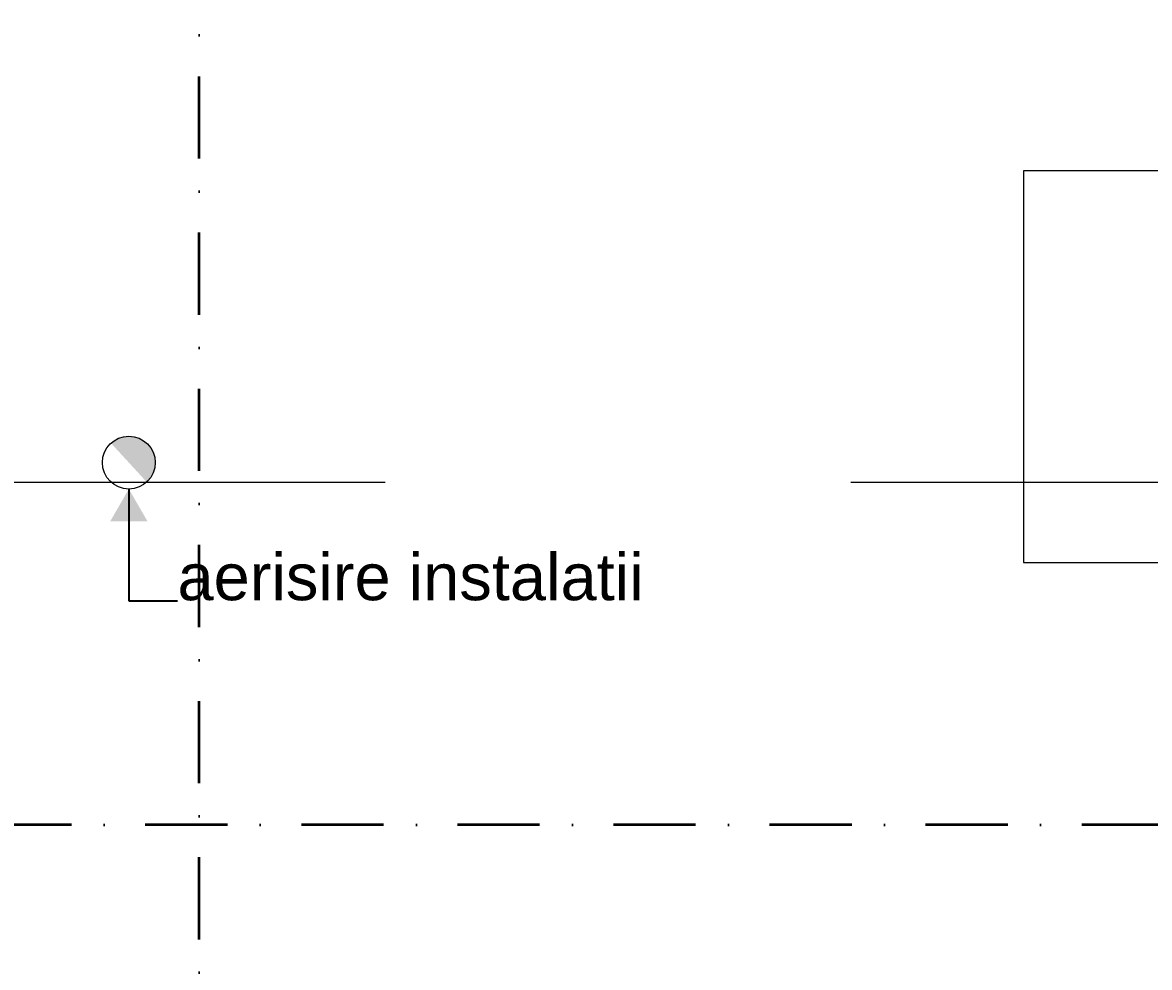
# Model space of a CAD drawing. Header units: millimetres. Extents: x 1322820 to 1391563, y 1051909 to 1098256.
# Drawn here: x 1361349 to 1363770, y 1065464 to 1067493 of the extents above; entities that cross this region are included whole.
import ezdxf
from ezdxf.enums import TextEntityAlignment as Align

# ---------------------------------------------------------------- set-up
doc = ezdxf.new("R2010")
doc.units = ezdxf.units.MM
doc.header["$MEASUREMENT"] = 0
doc.linetypes.add('AStair_dashed', pattern=[1800, 800, -1000])
doc.linetypes.add('Dot & Dashed', pattern=[335.138881, 176.388884, -88.194442, 0, -70.555556])
doc.layers.get('0').update_dxf_attribs({"true_color": 0x787878})
for name, color, linetype, lineweight, true_color in [('arhitectura - adnotatii_Pen_No__1', 7, 'Continuous', 13, 0x787878), ('instalatii - echipamente_Pen_No__21', 7, 'Continuous', 20, 0x787878), ('instalatii - echipamente_Pen_No__244', 7, 'Continuous', 13, 0x787878), ('New_arhitectura - axe_Pen_No__201', 7, 'Continuous', 35, 0x787878), ('New_arhitectura - desen 2D_Pen_No__2', 7, 'Continuous', 13, 0x787878), ('New_instalatii - echipamente_Pen_No__21', 7, 'Continuous', 20, 0x787878)]:
    doc.layers.add(name, color=color, linetype=linetype, lineweight=lineweight, true_color=true_color)
doc.layers.add('New_arhitectura - axe', color=7, linetype='Continuous', true_color=0x787878)
doc.styles.add('GENERATED_STYLE_1', font='arialbd.ttf')
doc.styles.add('GENERATED_STYLE_2', font='arial.ttf')
doc.dimstyles.new('GENERATED_STYLE__2', dxfattribs={"dimtxt": 0.18, "dimasz": 76, "dimexe": 0.18, "dimexo": 0.0625, "dimgap": 0.09, "dimtad": 0, "dimtih": 1, "dimtoh": 1, "dimdec": 4, "dimzin": 0, "dimdsep": 46, "dimcen": 0.09, "dimadec": 0, "dimazin": 0, "dimtfac": 1, "dimtdec": 4, "dimtmove": 0, "dimatfit": 3, "dimldrblk": 'ARROWHEAD_16', "dimfxl": 1, "dimtolj": 1, "dimtzin": 0, "dimarcsym": 0})

# ---------------------------------------------------------------- blocks, each defined once
blk = doc.blocks.new('ARROWHEAD_16')
at = {"linetype": 'Continuous', "lineweight": 0}
blk.add_hatch(color=0, dxfattribs=at).paths.add_polyline_path([(-0.9093, 0.525), (0, 0), (-0.9093, -0.525)])
at = {"color": 0, "linetype": 'Continuous', "lineweight": 0}
blk.add_line((0, 0), (-1, 0), dxfattribs=at)
blk = doc.blocks.new('Standard grid marker')
at = {"layer": 'New_arhitectura - axe_Pen_No__201', "linetype": 'Dot & Dashed', "lineweight": 35}
blk.add_line((1000, 0), (43350, 0), dxfattribs=at)
at = {"layer": 'New_arhitectura - axe_Pen_No__201', "lineweight": 35, "style": 'GENERATED_STYLE_1'}
for tag, p in [('AC_MarkerText_1_0', (-106.1, 7.1)), ('AC_MarkerText_1_1', (44456, 7.1))]:
    blk.add_attdef(tag, text='', height=125, rotation=270, dxfattribs=at).set_placement(p, align=Align.MIDDLE_CENTER)
blk = doc.blocks.new('Standard grid marker_10')
at = {"layer": 'New_arhitectura - axe_Pen_No__201', "linetype": 'Dot & Dashed', "lineweight": 35}
blk.add_line((1000, 0), (51496.9, 0), dxfattribs=at)
at = {"layer": 'New_arhitectura - axe_Pen_No__201', "lineweight": 35, "style": 'GENERATED_STYLE_1'}
for tag, p in [('AC_MarkerText_1_0', (-106.1, 6.1)), ('AC_MarkerText_1_1', (52603, 6.1))]:
    blk.add_attdef(tag, text='', height=125, rotation=180, dxfattribs=at).set_placement(p, align=Align.MIDDLE_CENTER)
blk = doc.blocks.new('terasa')
at = {"layer": 'instalatii - echipamente_Pen_No__244', "linetype": 'Continuous', "lineweight": 13}
blk.add_hatch(color=256, dxfattribs=at).paths.add_polyline_path([(1361539.66, 1066589.463), (1361616.453, 1066506.022, 0.41421356), (1361619.777, 1066586.139, 0.41421356)])
at = {"layer": 'instalatii - echipamente_Pen_No__21', "linetype": 'Continuous', "lineweight": 20}
blk.add_circle((1361577.737, 1066548.093), 56.7, dxfattribs=at)
at = {"layer": 'New_arhitectura - desen 2D_Pen_No__2', "linetype": 'AStair_dashed', "lineweight": 13}
blk.add_line((1355928.539, 1066506.317), (1372278.547, 1066506.317), dxfattribs=at)
at = {"layer": 'New_instalatii - echipamente_Pen_No__21', "linetype": 'Continuous', "lineweight": 20, "flags": 128}
blk.add_lwpolyline([(1363499.563, 1066333.621), (1365477.585, 1066333.621), (1365477.585, 1067174.28), (1363499.563, 1067174.28)], close=True, dxfattribs=at)
at = {"layer": 'New_arhitectura - axe', "linetype": 'Continuous', "lineweight": 13, "zscale": 1000}
for name, p, rotation in [('Standard grid marker', (1361728.517, 1052120.65), 90), ('Standard grid marker_10', (1375528.539, 1065770.65), 180)]:
    blk.add_blockref(name, p, dxfattribs=dict(at, rotation=rotation))
at = {"layer": 'arhitectura - adnotatii_Pen_No__1', "linetype": 'Continuous', "lineweight": 13, "insert": (1361682.142, 1066251.298), "char_height": 100, "attachment_point": 7, "style": 'GENERATED_STYLE_2'}
blk.add_mtext('\\A1;aerisire instalatii', dxfattribs=at)
at = {"layer": 'arhitectura - adnotatii_Pen_No__1', "linetype": 'Continuous', "lineweight": 13, "annotation_type": 0, "has_hookline": 1, "hookline_direction": 0, "text_width": 987.04}
blk.add_leader([(1361577.737, 1066491.393), (1361577.737, 1066251.298), (1361682.052, 1066251.298)], dimstyle='GENERATED_STYLE__2', dxfattribs=at)

msp = doc.modelspace()

# ---------------------------------------------------------------- block references
msp.add_blockref('terasa', (0, 0))

doc.saveas('drawing.dxf')
